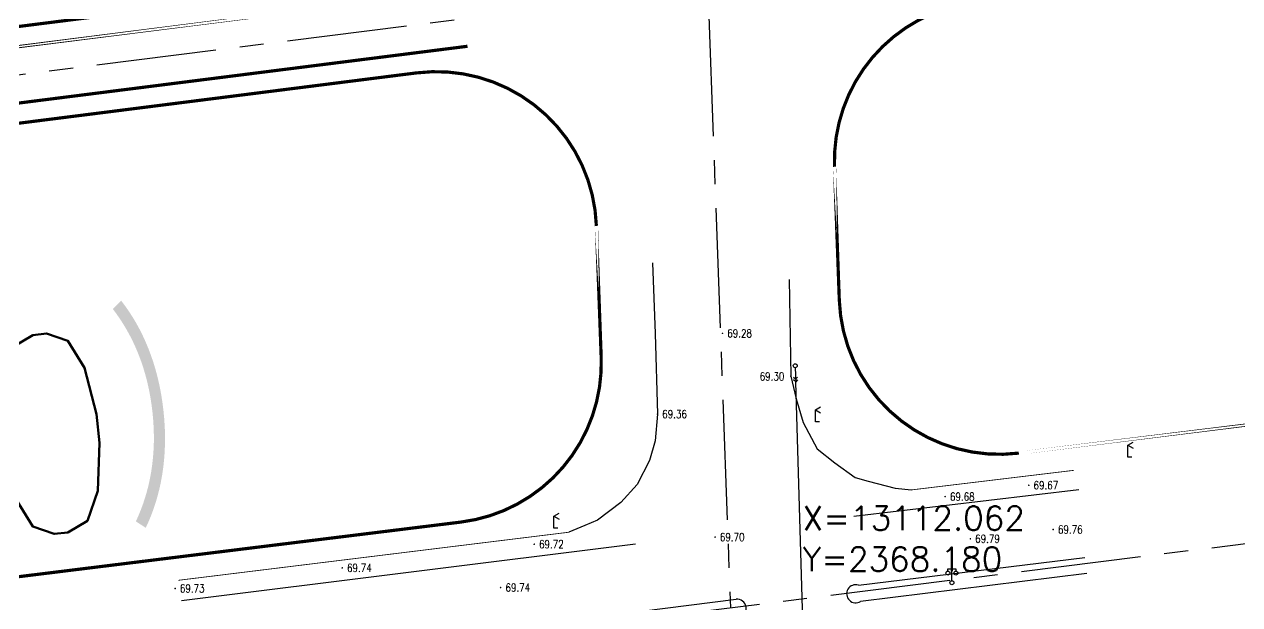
# Model space of a CAD drawing. Extents: x 10519 to 17598, y -625 to 2857.
# Drawn here: x 13023.8 to 13175.7, y 2368.6 to 2441.1 of the extents above; entities that cross this region are included whole.
import ezdxf
from ezdxf.enums import TextEntityAlignment as Align

# ---------------------------------------------------------------- set-up
doc = ezdxf.new("R2010")
doc.units = 0
doc.header["$MEASUREMENT"] = 0
doc.linetypes.add('CENTER', pattern=[2, 1.25, -0.25, 0.25, -0.25])
doc.linetypes.add('CENTERX2', pattern=[4, 2.5, -0.5, 0.5, -0.5])
doc.layers.get('0').update_dxf_attribs({"linetype": 'CONTINUOUS'})
doc.layers.get('DEFPOINTS').update_dxf_attribs({"linetype": 'CONTINUOUS'})
for name, color, linetype in [('00000衢化东路中线', 1, 'CENTER'), ('00000道路边线', 2, 'CONTINUOUS'), ('0000原地形', 252, 'CONTINUOUS'), ('0000道路坐标', 3, 'CENTER'), ('000道路名称', 6, 'CONTINUOUS'), ('GCD', 224, 'CONTINUOUS')]:
    doc.layers.add(name, color=color, linetype=linetype)
doc.styles.add('HZ', font='txt8.shx', dxfattribs={"width": 0.8, "bigfont": 'hz.shx'})
doc.styles.get("Standard").update_dxf_attribs({"font": 'txt8.shx', "width": 0.8, "bigfont": 'hz.shx'})
doc.linetypes.add('1161', pattern='A,0,[149,AAA.SHX,S=0.1,R=0,X=0,Y=0],-1.6', length=1.6)
doc.linetypes.add('444', pattern='A,4.5,[145,AAA.SHX,S=1,R=0,X=0,Y=1],4.5,-0.5,[146,AAA.SHX,S=1,R=0,X=0,Y=0],-0.5', length=10)
doc.dimstyles.get("Standard").update_dxf_attribs({"dimtxt": 10, "dimasz": 3, "dimexe": 0.18, "dimexo": 0.0625, "dimgap": 2, "dimtad": 0, "dimdec": 1, "dimzin": 0, "dimdsep": 46, "dimtxsty": 'Standard', "dimblk": 'ARCHTICK', "dimcen": 0.09, "dimadec": 0, "dimazin": 0, "dimtfac": 1, "dimtdec": 1, "dimtofl": 0, "dimtmove": 0, "dimatfit": 3, "dimldrblk": 'ARCHTICK', "dimfxl": 1, "dimtolj": 1, "dimtzin": 0, "dimarcsym": 0})

# ---------------------------------------------------------------- blocks, each defined once
blk = doc.blocks.new('GC200')
at = {"linetype": 'Continuous', "const_width": 0.2, "flags": 128}
blk.add_lwpolyline([(-0.1, 0, 1), (0.1, 0, 1)], format="xyb", close=True, dxfattribs=at)
blk = doc.blocks.new('gc052')
for p, q in [((0, 3), (1.3, 3.75)), ((0, 3), (1.3, 2.25)), ((0, 0), (0, 3)), ((1, 0), (0, 0))]:
    blk.add_line(p, q)
blk = doc.blocks.new('gc097')
for p, q in [((-1, 2.9), (-1, 3.5)), ((-1, 3.5), (1, 3.5)), ((0, 0.5), (0, 3.5)), ((1, 3.5), (1, 2.9))]:
    blk.add_line(p, q)
for centre in [(-1, 2.4), (0, 0), (1, 2.4)]:
    blk.add_circle(centre, 0.5)
blk = doc.blocks.new('gc170')
at = {"linetype": 'Continuous'}
blk.add_circle((0, 0), 0.5, dxfattribs=at)
blk = doc.blocks.new('GC013A')
at = {"linetype": 'Continuous'}
blk.add_line((0.5, 0), (4, 0), dxfattribs=at)
at = {"linetype": 'Continuous', "flags": 128}
for points in [[(2.88, 0.5), (3.38, 0), (2.88, -0.5)], [(3.5, 0.5), (4, 0), (3.5, -0.5)]]:
    blk.add_lwpolyline(points, dxfattribs=at)
blk = doc.blocks.new('_ARCHTICK')
at = {"color": 0, "linetype": 'ByBlock', "const_width": 0.15}
blk.add_lwpolyline([(-0.5, -0.5), (0.5, 0.5)], dxfattribs=at)
blk = doc.blocks.new('*D40')
at = {"layer": '0000道路坐标', "color": 0, "linetype": 'ByBlock', "lineweight": -2}
blk.add_line((13182.22, 2271.03), (13126.34, 2257.41), dxfattribs=at)
at = {"layer": 'DEFPOINTS', "color": 0, "linetype": 'ByBlock'}
for p in [(13612.11, 2375.84), (13126.34, 2257.41)]:
    blk.add_point(p, dxfattribs=at)
at = {"layer": '0000道路坐标', "color": 0, "linetype": 'ByBlock', "lineweight": -2, "xscale": 3, "yscale": 3, "zscale": 3, "rotation": 193.7009052292141}
blk.add_blockref('_ARCHTICK', (13126.34, 2257.41), dxfattribs=at)
at = {"layer": '0000道路坐标', "color": 0, "linetype": 'ByBlock', "insert": (13184.16, 2271.51), "char_height": 10, "attachment_point": 5, "rotation": 13.7009}
blk.add_mtext('\\A1;R500.0', dxfattribs=at)

msp = doc.modelspace()

# ---------------------------------------------------------------- linework, layer by layer
at = {"layer": '00000衢化东路中线', "color": 6, "linetype": 'CENTERX2', "ltscale": 6}
for p, q in [((13104.13, 2586.06), (13112.06, 2368.18)), ((14187.39, 2502.16), (12094.78, 2241.43)), ((12080.48, 2315.52), (13231.39, 2461.19))]:
    msp.add_line(p, q, dxfattribs=at)
at = {"layer": '00000道路边线', "const_width": 0.4}
for points in [[(13095.63, 2586.06), (13099.81, 2471.01, -0.388229), (13077.97, 2445.3), (12888.68, 2421.34), (13077.97, 2445.3, 0.388229), (13099.81, 2471.01), (13085.97, 2851.58)], [(13075.94, 2447.56), (12885.66, 2423.48), (13075.94, 2447.56), (12885.66, 2423.48), (13075.94, 2447.56, 0.388229), (13093.42, 2468.13, -0.388229), (13075.94, 2447.56, 0.388229), (13093.42, 2468.13, -0.388229), (13075.94, 2447.56)], [(12869.51, 2411.86), (13079.2, 2438.4), (12869.51, 2411.86), (12857.56, 2410.34), (12632.03, 2381.8, 0.387733), (12614.56, 2361.27), (12615.15, 2343.98)], [(13072.82, 2435.07, -0.440685), (13095.31, 2415.95, 0.440685), (13072.82, 2435.07), (12869.82, 2409.38), (12857.87, 2407.86), (12789.71, 2399.24), (12857.87, 2407.86), (12869.82, 2409.38), (13072.82, 2435.07), (12869.82, 2409.38), (12857.87, 2407.86), (12636.1, 2379.8), (12857.87, 2407.86), (12869.82, 2409.38), (13072.82, 2435.07, -0.440685), (13095.31, 2415.95, 0.440685), (13072.82, 2435.07)], [(13148.11, 2387.54, -0.439795), (13125.67, 2406.66, 0.439795), (13148.11, 2387.54), (13265.61, 2402.05), (13148.11, 2387.54, -0.439795), (13125.67, 2406.66, 0.439795), (13148.11, 2387.54), (13265.61, 2402.05), (13148.11, 2387.54)], [(13078.38, 2378.92, 0.389087), (13095.91, 2399.5, -0.389087), (13078.38, 2378.92), (12865.9, 2352.67), (13078.38, 2378.92), (12865.9, 2352.67), (13078.38, 2378.92, 0.389087), (13095.91, 2399.5, -0.389087), (13078.38, 2378.92)]]:
    msp.add_lwpolyline(points, format="xyb", dxfattribs=at)
msp.add_lwpolyline([(13142.54, 2443.89, 0.388229), (13125.07, 2423.33, -0.388229)], format="xyb", close=True, dxfattribs=at)
msp.add_lwpolyline([(13142.54, 2443.89, 0.388229), (13125.07, 2423.33, -0.388229)], format="xyb", close=True, dxfattribs=at)
for points in [[(13125.07, 2423.33), (13125.67, 2406.66)], [(13125.07, 2423.33), (13125.67, 2406.66)], [(13095.31, 2415.95), (13095.91, 2399.5)], [(13095.31, 2415.95), (13095.91, 2399.5)]]:
    msp.add_lwpolyline(points, close=True, dxfattribs=at)
at = {"layer": '0000原地形', "linetype": 'Continuous'}
msp.add_line((13120.21, 2396.46), (13122.2, 2328.04), dxfattribs=at)
at = {"layer": '0000原地形', "linetype": '1161'}
for p, q in [((13128.08, 2371.03, 69.85), (13156.36, 2374.51, 69.85)), ((13156.61, 2372.47, 69.81), (13128.33, 2368.99, 69.81)), ((13025.16, 2358.23, 69.82), (13112.78, 2369.28, 69.82))]:
    msp.add_line(p, q, dxfattribs=at)
at = {"layer": '0000原地形', "linetype": 'Continuous', "flags": 128}
for points, elevation in [([(13102.31, 2411.33), (13102.64, 2402.49), (13102.94, 2392.42), (13102.65, 2389.08), (13101.93, 2386.62), (13100.41, 2383.62), (13098.36, 2381.35), (13095.43, 2379.17), (13093.85, 2378.5), (13091.87, 2377.65)], 69), ([(13119.4, 2409.23), (13119.6, 2397.16), (13120.26, 2394.31), (13121.16, 2391.35), (13122.91, 2388.08), (13125.12, 2386.33), (13127.67, 2384.5), (13129.29, 2384.03), (13132.67, 2383.15), (13134.69, 2382.94)], 69.08)]:
    msp.add_lwpolyline(points, dxfattribs=dict(at, elevation=elevation))
at = {"layer": '0000原地形', "linetype": 'Continuous', "const_width": 0.1, "flags": 128}
for points, elevation in [([(13155.01, 2385.39), (13134.69, 2382.94)], 69.67), ([(13043.06, 2371.64), (13091.87, 2377.65)], 69.61)]:
    msp.add_lwpolyline(points, dxfattribs=dict(at, elevation=elevation))
at = {"layer": '0000原地形', "linetype": '444', "flags": 128}
for points in [[(13127.48, 2379.67), (13155.59, 2382.98)], [(13043.44, 2369.12), (13100.2, 2376.22)]]:
    msp.add_lwpolyline(points, dxfattribs=at)
at = {"layer": '0000原地形', "linetype": '1161'}
for centre, radius, start, end in [((13127.72, 2369.95, 69.85), 1.13, 71.9145, 302.1142), ((13112.9, 2368.14, 69.81), 1.14, 283.0524, 96.1695)]:
    msp.add_arc(centre, radius, start, end, dxfattribs=at)

# ---------------------------------------------------------------- block references
at = {"layer": '0000原地形', "linetype": 'Continuous', "xscale": 0.5, "yscale": 0.5}
for name, p in [('gc170', (13120.16, 2398.46)), ('gc052', (13122.68, 2391.45, 71.82)), ('gc052', (13161.73, 2387.04, 76.53)), ('gc052', (13090.01, 2378.14, 74.88)), ('gc097', (13139.74, 2371.34, 71.63))]:
    msp.add_blockref(name, p, dxfattribs=at)
at = {"layer": '0000原地形', "linetype": 'Continuous', "xscale": 0.4999999998864868, "yscale": 0.5, "rotation": 271.6641317319584}
msp.add_blockref('GC013A', (13120.16, 2398.46), dxfattribs=at)
at = {"layer": 'GCD', "linetype": 'Continuous'}
ref = msp.add_blockref('GC200', (13111.07, 2402.51, 69.28), dxfattribs=dict(at, xscale=0.5, yscale=0.5, zscale=0.5))
ref.add_attrib('height', '69.28', dxfattribs={"linetype": 'Continuous', "height": 1, "style": 'HZ', "width": 0.8}).set_placement((13111.67, 2402.51, 69.28), align=Align.MIDDLE_LEFT)
ref = msp.add_blockref('GC200', (13119.6, 2397.16, 69.3), dxfattribs=dict(at, xscale=0.5, yscale=0.5, zscale=0.5))
ref.add_attrib('height', '69.30', dxfattribs={"linetype": 'Continuous', "height": 1, "style": 'HZ', "width": 0.8}).set_placement((13115.72, 2397.13, 69.3), align=Align.MIDDLE_LEFT)
ref = msp.add_blockref('GC200', (13102.94, 2392.42, 69.36), dxfattribs=dict(at, xscale=0.5, yscale=0.5, zscale=0.5))
ref.add_attrib('height', '69.36', dxfattribs={"linetype": 'Continuous', "height": 1, "style": 'HZ', "width": 0.8}).set_placement((13103.54, 2392.42, 69.36), align=Align.MIDDLE_LEFT)
ref = msp.add_blockref('GC200', (13149.35, 2383.52, 69.67), dxfattribs=dict(at, xscale=0.5, yscale=0.5, zscale=0.5))
ref.add_attrib('height', '69.67', dxfattribs={"linetype": 'Continuous', "height": 1, "style": 'HZ', "width": 0.8}).set_placement((13149.95, 2383.52, 69.67), align=Align.MIDDLE_LEFT)
ref = msp.add_blockref('GC200', (13138.9, 2382.1, 69.68), dxfattribs=dict(at, xscale=0.5, yscale=0.5, zscale=0.5))
ref.add_attrib('height', '69.68', dxfattribs={"linetype": 'Continuous', "height": 1, "style": 'HZ', "width": 0.8}).set_placement((13139.5, 2382.1, 69.68), align=Align.MIDDLE_LEFT)
ref = msp.add_blockref('GC200', (13110.15, 2377.04, 69.69), dxfattribs=dict(at, xscale=0.5, yscale=0.5, zscale=0.5))
ref.add_attrib('height', '69.70', dxfattribs={"linetype": 'Continuous', "height": 1, "style": 'HZ', "width": 0.8}).set_placement((13110.75, 2377.04, 69.69), align=Align.MIDDLE_LEFT)
ref = msp.add_blockref('GC200', (13142.05, 2376.83, 69.79), dxfattribs=dict(at, xscale=0.5, yscale=0.5, zscale=0.5))
ref.add_attrib('height', '69.79', dxfattribs={"linetype": 'Continuous', "height": 1, "style": 'HZ', "width": 0.8}).set_placement((13142.65, 2376.83, 69.79), align=Align.MIDDLE_LEFT)
ref = msp.add_blockref('GC200', (13152.4, 2377.99, 69.75), dxfattribs=dict(at, xscale=0.5, yscale=0.5, zscale=0.5))
ref.add_attrib('height', '69.76', dxfattribs={"linetype": 'Continuous', "height": 1, "style": 'HZ', "width": 0.8}).set_placement((13153, 2377.99, 69.75), align=Align.MIDDLE_LEFT)
ref = msp.add_blockref('GC200', (13087.54, 2376.15, 69.72), dxfattribs=dict(at, xscale=0.5, yscale=0.5, zscale=0.5))
ref.add_attrib('height', '69.72', dxfattribs={"linetype": 'Continuous', "height": 1, "style": 'HZ', "width": 0.8}).set_placement((13088.14, 2376.15, 69.72), align=Align.MIDDLE_LEFT)
ref = msp.add_blockref('GC200', (13063.54, 2373.19, 69.74), dxfattribs=dict(at, xscale=0.5, yscale=0.5, zscale=0.5))
ref.add_attrib('height', '69.74', dxfattribs={"linetype": 'Continuous', "height": 1, "style": 'HZ', "width": 0.8}).set_placement((13064.14, 2373.19, 69.74), align=Align.MIDDLE_LEFT)
ref = msp.add_blockref('GC200', (13042.66, 2370.62, 69.73), dxfattribs=dict(at, xscale=0.5, yscale=0.5, zscale=0.5))
ref.add_attrib('height', '69.73', dxfattribs={"linetype": 'Continuous', "height": 1, "style": 'HZ', "width": 0.8}).set_placement((13043.26, 2370.62, 69.73), align=Align.MIDDLE_LEFT)
ref = msp.add_blockref('GC200', (13083.34, 2370.73, 69.74), dxfattribs=dict(at, xscale=0.5, yscale=0.5, zscale=0.5))
ref.add_attrib('height', '69.74', dxfattribs={"linetype": 'Continuous', "height": 1, "style": 'HZ', "width": 0.8}).set_placement((13083.94, 2370.73, 69.74), align=Align.MIDDLE_LEFT)

# ---------------------------------------------------------------- texts
at = {"layer": '0000道路坐标', "linetype": 'ByBlock'}
msp.add_text('X=13112.062', height=3, dxfattribs=at).set_placement((13121.1, 2377.9))
msp.add_text('Y=2368.180', height=3, dxfattribs=at).set_placement((13121.1, 2375.78), align=Align.TOP_LEFT)
at = {"layer": '000道路名称', "color": 0, "width": 0.8}
msp.add_text('浙西大道（G320）', height=25, rotation=6.1849, dxfattribs=at).set_placement((12873.46, 2360.75))

# ---------------------------------------------------------------- dimensions: what is measured, and where the dimension line sits
at = {"layer": '0000道路坐标', "linetype": 'ByBlock'}
dim = msp.add_radius_dim(center=(13612.11, 2375.84), mpoint=(13126.34, 2257.41), dimstyle='Standard', dxfattribs=at)
dim.commit()
dim.dimension.update_dxf_attribs({"geometry": '*D40', "text_midpoint": (13184.16, 2271.51), "dimtype": 164})

doc.saveas('drawing.dxf')
